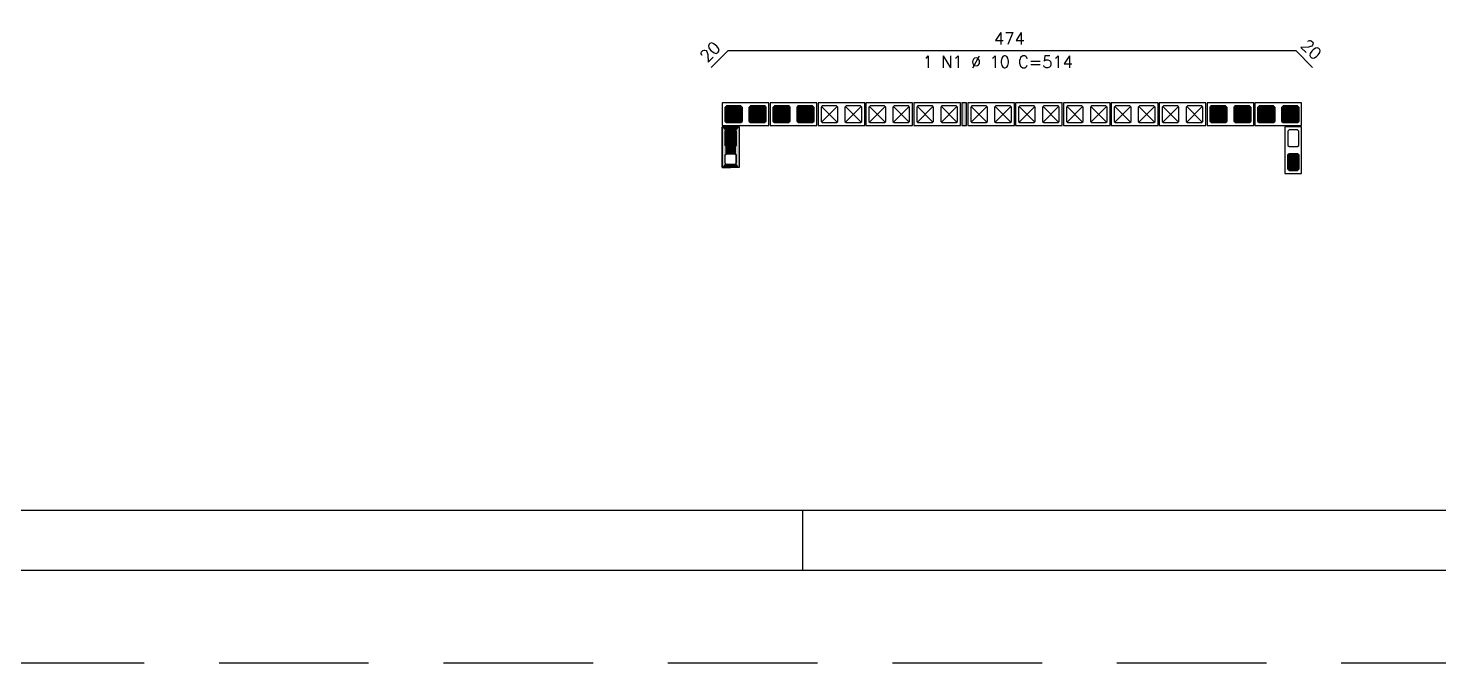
# Model space of a CAD drawing. Extents: x -1 to 122, y -1 to 61.
# Drawn here: x 22 to 45.56, y -1.45 to 9.16 of the extents above; entities that cross this region are included whole.
import ezdxf

# ---------------------------------------------------------------- set-up
doc = ezdxf.new("R2010")
doc.units = 0
doc.header["$MEASUREMENT"] = 0
doc.linetypes.add('ESTILO_TQS_0001', pattern=[0.45, 0.3, -0.15])
doc.linetypes.add('HIDDEN', pattern=[0.375, 0.25, -0.125])
doc.layers.get('0').update_dxf_attribs({"linetype": 'CONTINUOUS'})
doc.layers.get('Defpoints').update_dxf_attribs({"linetype": 'CONTINUOUS'})
for name, color, linetype in [('ARQ_FOLHA', 7, 'CONTINUOUS'), ('PENA_01', 1, 'CONTINUOUS'), ('PENA_02', 2, 'CONTINUOUS'), ('PENA_03', 3, 'CONTINUOUS'), ('PENA_05', 5, 'CONTINUOUS'), ('PENA_11', 252, 'CONTINUOUS'), ('PENA_21', 100, 'CONTINUOUS'), ('PENA_25', 210, 'CONTINUOUS')]:
    doc.layers.add(name, color=color, linetype=linetype)
doc.styles.get("Standard").update_dxf_attribs({"font": 'ROMANS.SHX'})

# ---------------------------------------------------------------- blocks, each defined once
blk = doc.blocks.new('FOLHA A1+1 - 1102 X 594')
at = {"layer": 'ARQ_FOLHA', "color": 1}
blk.add_line((-848.5, 10), (-848.5, 0), dxfattribs=at)
for points in [[(-1189, 0), (0, 0), (0, 594), (-1189, 594)], [(-1164, 10), (-10, 10), (-10, 584), (-1164, 584)]]:
    blk.add_lwpolyline(points, close=True, dxfattribs=at)
at = {"layer": 'Defpoints', "color": 8, "linetype": 'HIDDEN', "ltscale": 100}
blk.add_lwpolyline([(-1208.5, 609.5), (-1208.5, -15.5), (19.5, -15.5), (19.5, 609.5)], close=True, dxfattribs=at)

msp = doc.modelspace()

# ---------------------------------------------------------------- linework, layer by layer
at = {"layer": 'PENA_01', "linetype": 'Continuous'}
for p, q in [((33.654, 7.847), (33.914, 7.587)), ((33.914, 7.847), (33.654, 7.587)), ((34.314, 7.847), (34.054, 7.587)), ((34.054, 7.847), (34.314, 7.587)), ((34.454, 7.847), (34.714, 7.587)), ((34.714, 7.847), (34.454, 7.587)), ((35.114, 7.847), (34.854, 7.587)), ((34.854, 7.847), (35.114, 7.587)), ((35.254, 7.847), (35.514, 7.587)), ((35.514, 7.847), (35.254, 7.587)), ((35.914, 7.847), (35.654, 7.587)), ((35.654, 7.847), (35.914, 7.587)), ((36.054, 7.847), (36.314, 7.587)), ((36.314, 7.847), (36.054, 7.587)), ((36.714, 7.847), (36.454, 7.587)), ((36.454, 7.847), (36.714, 7.587)), ((36.854, 7.847), (37.114, 7.587)), ((37.114, 7.847), (36.854, 7.587)), ((37.514, 7.847), (37.254, 7.587)), ((37.254, 7.847), (37.514, 7.587)), ((37.754, 7.847), (38.014, 7.587)), ((38.014, 7.847), (37.754, 7.587)), ((38.414, 7.847), (38.154, 7.587)), ((38.154, 7.847), (38.414, 7.587)), ((38.554, 7.847), (38.814, 7.587)), ((38.814, 7.847), (38.554, 7.587)), ((39.214, 7.847), (38.954, 7.587)), ((38.954, 7.847), (39.214, 7.587)), ((39.354, 7.847), (39.614, 7.587)), ((39.614, 7.847), (39.354, 7.587)), ((40.014, 7.847), (39.754, 7.587)), ((39.754, 7.847), (40.014, 7.587)), ((40.154, 7.847), (40.414, 7.587)), ((40.414, 7.847), (40.154, 7.587)), ((40.814, 7.847), (40.554, 7.587)), ((40.554, 7.847), (40.814, 7.587)), ((40.954, 7.847), (41.214, 7.587)), ((41.214, 7.847), (40.954, 7.587)), ((41.614, 7.847), (41.354, 7.587)), ((41.354, 7.847), (41.614, 7.587)), ((41.754, 7.847), (42.014, 7.587)), ((42.014, 7.847), (41.754, 7.587)), ((42.414, 7.847), (42.154, 7.587)), ((42.154, 7.847), (42.414, 7.587)), ((42.554, 7.847), (42.814, 7.587)), ((42.814, 7.847), (42.554, 7.587)), ((43.214, 7.847), (42.954, 7.587)), ((42.954, 7.847), (43.214, 7.587))]:
    msp.add_line(p, q, dxfattribs=at)
for points in [[(33.644, 7.197), (33.644, 7.437), (33.664, 7.457), (33.804, 7.457), (33.824, 7.437), (33.824, 7.197), (33.804, 7.177), (33.664, 7.177), (33.644, 7.197)], [(43.064, 7.457), (43.044, 7.437), (43.044, 7.197), (43.064, 7.177), (43.204, 7.177), (43.224, 7.197), (43.224, 7.437), (43.204, 7.457), (43.064, 7.457)], [(33.644, 6.897), (33.644, 7.037), (33.664, 7.057), (33.804, 7.057), (33.824, 7.037), (33.824, 6.897), (33.804, 6.877), (33.664, 6.877), (33.644, 6.897)], [(43.064, 7.057), (43.044, 7.037), (43.044, 6.797), (43.064, 6.777), (43.204, 6.777), (43.224, 6.797), (43.224, 7.037), (43.204, 7.057), (43.064, 7.057)]]:
    msp.add_lwpolyline(points, dxfattribs=at)
at = {"layer": 'PENA_02', "linetype": 'Continuous'}
for points in [[(33.594, 7.527), (34.374, 7.527), (34.374, 7.907), (33.594, 7.907), (33.594, 7.527)], [(34.394, 7.527), (35.174, 7.527), (35.174, 7.907), (34.394, 7.907), (34.394, 7.527)], [(35.194, 7.527), (35.974, 7.527), (35.974, 7.907), (35.194, 7.907), (35.194, 7.527)], [(35.994, 7.527), (36.774, 7.527), (36.774, 7.907), (35.994, 7.907), (35.994, 7.527)], [(36.794, 7.527), (37.574, 7.527), (37.574, 7.907), (36.794, 7.907), (36.794, 7.527)], [(37.674, 7.907), (37.594, 7.907), (37.594, 7.527), (37.674, 7.527), (37.674, 7.907)], [(37.694, 7.527), (38.474, 7.527), (38.474, 7.907), (37.694, 7.907), (37.694, 7.527)], [(38.494, 7.527), (39.274, 7.527), (39.274, 7.907), (38.494, 7.907), (38.494, 7.527)], [(39.294, 7.527), (40.074, 7.527), (40.074, 7.907), (39.294, 7.907), (39.294, 7.527)], [(40.094, 7.527), (40.874, 7.527), (40.874, 7.907), (40.094, 7.907), (40.094, 7.527)], [(40.894, 7.527), (41.674, 7.527), (41.674, 7.907), (40.894, 7.907), (40.894, 7.527)], [(41.694, 7.527), (42.474, 7.527), (42.474, 7.907), (41.694, 7.907), (41.694, 7.527)], [(42.494, 7.527), (43.274, 7.527), (43.274, 7.907), (42.494, 7.907), (42.494, 7.527)], [(33.594, 6.827), (33.594, 7.507), (33.874, 7.507), (33.874, 6.827), (33.594, 6.827)], [(42.994, 7.507), (42.994, 6.727), (43.274, 6.727), (43.274, 7.507), (42.994, 7.507)]]:
    msp.add_lwpolyline(points, dxfattribs=at)
at = {"layer": 'PENA_02', "linetype": 'ESTILO_TQS_0001'}
for points in [[(33.644, 7.597), (33.664, 7.577), (33.904, 7.577), (33.924, 7.597), (33.924, 7.837), (33.904, 7.857), (33.664, 7.857), (33.644, 7.837), (33.644, 7.597)], [(34.044, 7.597), (34.064, 7.577), (34.304, 7.577), (34.324, 7.597), (34.324, 7.837), (34.304, 7.857), (34.064, 7.857), (34.044, 7.837), (34.044, 7.597)], [(34.444, 7.597), (34.464, 7.577), (34.704, 7.577), (34.724, 7.597), (34.724, 7.837), (34.704, 7.857), (34.464, 7.857), (34.444, 7.837), (34.444, 7.597)], [(34.844, 7.597), (34.864, 7.577), (35.104, 7.577), (35.124, 7.597), (35.124, 7.837), (35.104, 7.857), (34.864, 7.857), (34.844, 7.837), (34.844, 7.597)], [(35.244, 7.597), (35.264, 7.577), (35.504, 7.577), (35.524, 7.597), (35.524, 7.837), (35.504, 7.857), (35.264, 7.857), (35.244, 7.837), (35.244, 7.597)], [(35.644, 7.597), (35.664, 7.577), (35.904, 7.577), (35.924, 7.597), (35.924, 7.837), (35.904, 7.857), (35.664, 7.857), (35.644, 7.837), (35.644, 7.597)], [(36.044, 7.597), (36.064, 7.577), (36.304, 7.577), (36.324, 7.597), (36.324, 7.837), (36.304, 7.857), (36.064, 7.857), (36.044, 7.837), (36.044, 7.597)], [(36.444, 7.597), (36.464, 7.577), (36.704, 7.577), (36.724, 7.597), (36.724, 7.837), (36.704, 7.857), (36.464, 7.857), (36.444, 7.837), (36.444, 7.597)], [(36.844, 7.597), (36.864, 7.577), (37.104, 7.577), (37.124, 7.597), (37.124, 7.837), (37.104, 7.857), (36.864, 7.857), (36.844, 7.837), (36.844, 7.597)], [(37.244, 7.597), (37.264, 7.577), (37.504, 7.577), (37.524, 7.597), (37.524, 7.837), (37.504, 7.857), (37.264, 7.857), (37.244, 7.837), (37.244, 7.597)], [(37.744, 7.597), (37.764, 7.577), (38.004, 7.577), (38.024, 7.597), (38.024, 7.837), (38.004, 7.857), (37.764, 7.857), (37.744, 7.837), (37.744, 7.597)], [(38.144, 7.597), (38.164, 7.577), (38.404, 7.577), (38.424, 7.597), (38.424, 7.837), (38.404, 7.857), (38.164, 7.857), (38.144, 7.837), (38.144, 7.597)], [(38.544, 7.597), (38.564, 7.577), (38.804, 7.577), (38.824, 7.597), (38.824, 7.837), (38.804, 7.857), (38.564, 7.857), (38.544, 7.837), (38.544, 7.597)], [(38.944, 7.597), (38.964, 7.577), (39.204, 7.577), (39.224, 7.597), (39.224, 7.837), (39.204, 7.857), (38.964, 7.857), (38.944, 7.837), (38.944, 7.597)], [(39.344, 7.597), (39.364, 7.577), (39.604, 7.577), (39.624, 7.597), (39.624, 7.837), (39.604, 7.857), (39.364, 7.857), (39.344, 7.837), (39.344, 7.597)], [(39.744, 7.597), (39.764, 7.577), (40.004, 7.577), (40.024, 7.597), (40.024, 7.837), (40.004, 7.857), (39.764, 7.857), (39.744, 7.837), (39.744, 7.597)], [(40.144, 7.597), (40.164, 7.577), (40.404, 7.577), (40.424, 7.597), (40.424, 7.837), (40.404, 7.857), (40.164, 7.857), (40.144, 7.837), (40.144, 7.597)], [(40.544, 7.597), (40.564, 7.577), (40.804, 7.577), (40.824, 7.597), (40.824, 7.837), (40.804, 7.857), (40.564, 7.857), (40.544, 7.837), (40.544, 7.597)], [(40.944, 7.597), (40.964, 7.577), (41.204, 7.577), (41.224, 7.597), (41.224, 7.837), (41.204, 7.857), (40.964, 7.857), (40.944, 7.837), (40.944, 7.597)], [(41.344, 7.597), (41.364, 7.577), (41.604, 7.577), (41.624, 7.597), (41.624, 7.837), (41.604, 7.857), (41.364, 7.857), (41.344, 7.837), (41.344, 7.597)], [(41.744, 7.597), (41.764, 7.577), (42.004, 7.577), (42.024, 7.597), (42.024, 7.837), (42.004, 7.857), (41.764, 7.857), (41.744, 7.837), (41.744, 7.597)], [(42.144, 7.597), (42.164, 7.577), (42.404, 7.577), (42.424, 7.597), (42.424, 7.837), (42.404, 7.857), (42.164, 7.857), (42.144, 7.837), (42.144, 7.597)], [(42.544, 7.597), (42.564, 7.577), (42.804, 7.577), (42.824, 7.597), (42.824, 7.837), (42.804, 7.857), (42.564, 7.857), (42.544, 7.837), (42.544, 7.597)], [(42.944, 7.597), (42.964, 7.577), (43.204, 7.577), (43.224, 7.597), (43.224, 7.837), (43.204, 7.857), (42.964, 7.857), (42.944, 7.837), (42.944, 7.597)]]:
    msp.add_lwpolyline(points, dxfattribs=at)
at = {"layer": 'PENA_03', "linetype": 'Continuous'}
for points in [[(33.904, 7.857), (33.924, 7.837), (33.924, 7.597), (33.904, 7.577), (33.664, 7.577), (33.644, 7.597), (33.644, 7.837), (33.664, 7.857), (33.904, 7.857)], [(34.304, 7.857), (34.324, 7.837), (34.324, 7.597), (34.304, 7.577), (34.064, 7.577), (34.044, 7.597), (34.044, 7.837), (34.064, 7.857), (34.304, 7.857)], [(34.704, 7.857), (34.724, 7.837), (34.724, 7.597), (34.704, 7.577), (34.464, 7.577), (34.444, 7.597), (34.444, 7.837), (34.464, 7.857), (34.704, 7.857)], [(35.104, 7.857), (35.124, 7.837), (35.124, 7.597), (35.104, 7.577), (34.864, 7.577), (34.844, 7.597), (34.844, 7.837), (34.864, 7.857), (35.104, 7.857)], [(42.004, 7.857), (42.024, 7.837), (42.024, 7.597), (42.004, 7.577), (41.764, 7.577), (41.744, 7.597), (41.744, 7.837), (41.764, 7.857), (42.004, 7.857)], [(42.404, 7.857), (42.424, 7.837), (42.424, 7.597), (42.404, 7.577), (42.164, 7.577), (42.144, 7.597), (42.144, 7.837), (42.164, 7.857), (42.404, 7.857)], [(42.804, 7.857), (42.824, 7.837), (42.824, 7.597), (42.804, 7.577), (42.564, 7.577), (42.544, 7.597), (42.544, 7.837), (42.564, 7.857), (42.804, 7.857)], [(43.204, 7.857), (43.224, 7.837), (43.224, 7.597), (43.204, 7.577), (42.964, 7.577), (42.944, 7.597), (42.944, 7.837), (42.964, 7.857), (43.204, 7.857)], [(33.804, 7.457), (33.824, 7.437), (33.824, 7.197), (33.804, 7.177), (33.664, 7.177), (33.644, 7.197), (33.644, 7.437), (33.664, 7.457), (33.804, 7.457)], [(43.204, 7.057), (43.224, 7.037), (43.224, 6.797), (43.204, 6.777), (43.064, 6.777), (43.044, 6.797), (43.044, 7.037), (43.064, 7.057), (43.204, 7.057)]]:
    msp.add_lwpolyline(points, dxfattribs=at)
for centre in [(33.784, 7.717), (34.184, 7.717), (34.584, 7.717), (34.984, 7.717), (41.884, 7.717), (42.284, 7.717), (42.684, 7.717), (43.084, 7.717), (33.734, 7.317), (43.134, 6.917)]:
    msp.add_circle(centre, 0.04, dxfattribs=at)
for points in [[(33.824, 7.717), (33.764, 7.752), (33.746, 7.731)], [(33.824, 7.717), (33.746, 7.731), (33.746, 7.703)], [(33.824, 7.717), (33.746, 7.703), (33.764, 7.682)], [(33.824, 7.717), (33.791, 7.756), (33.764, 7.752)], [(33.824, 7.717), (33.764, 7.682), (33.791, 7.678)], [(33.824, 7.717), (33.815, 7.743), (33.791, 7.756)], [(33.824, 7.717), (33.791, 7.678), (33.815, 7.691)], [(33.824, 7.717), (33.815, 7.691), (33.824, 7.717)], [(34.224, 7.717), (34.164, 7.752), (34.146, 7.731)], [(34.224, 7.717), (34.146, 7.731), (34.146, 7.703)], [(34.224, 7.717), (34.146, 7.703), (34.164, 7.682)], [(34.224, 7.717), (34.191, 7.756), (34.164, 7.752)], [(34.224, 7.717), (34.164, 7.682), (34.191, 7.678)], [(34.224, 7.717), (34.215, 7.743), (34.191, 7.756)], [(34.224, 7.717), (34.191, 7.678), (34.215, 7.691)], [(34.224, 7.717), (34.215, 7.691), (34.224, 7.717)], [(34.624, 7.717), (34.564, 7.752), (34.546, 7.731)], [(34.624, 7.717), (34.546, 7.731), (34.546, 7.703)], [(34.624, 7.717), (34.546, 7.703), (34.564, 7.682)], [(34.624, 7.717), (34.591, 7.756), (34.564, 7.752)], [(34.624, 7.717), (34.564, 7.682), (34.591, 7.678)], [(34.624, 7.717), (34.615, 7.743), (34.591, 7.756)], [(34.624, 7.717), (34.591, 7.678), (34.615, 7.691)], [(34.624, 7.717), (34.615, 7.691), (34.624, 7.717)], [(35.024, 7.717), (34.964, 7.752), (34.946, 7.731)], [(35.024, 7.717), (34.946, 7.731), (34.946, 7.703)], [(35.024, 7.717), (34.946, 7.703), (34.964, 7.682)], [(35.024, 7.717), (34.991, 7.756), (34.964, 7.752)], [(35.024, 7.717), (34.964, 7.682), (34.991, 7.678)], [(35.024, 7.717), (35.015, 7.743), (34.991, 7.756)], [(35.024, 7.717), (34.991, 7.678), (35.015, 7.691)], [(35.024, 7.717), (35.015, 7.691), (35.024, 7.717)], [(41.924, 7.717), (41.864, 7.752), (41.846, 7.731)], [(41.924, 7.717), (41.846, 7.731), (41.846, 7.703)], [(41.924, 7.717), (41.846, 7.703), (41.864, 7.682)], [(41.924, 7.717), (41.891, 7.756), (41.864, 7.752)], [(41.924, 7.717), (41.864, 7.682), (41.891, 7.678)], [(41.924, 7.717), (41.915, 7.743), (41.891, 7.756)], [(41.924, 7.717), (41.891, 7.678), (41.915, 7.691)], [(41.924, 7.717), (41.915, 7.691), (41.924, 7.717)], [(42.324, 7.717), (42.264, 7.752), (42.246, 7.731)], [(42.324, 7.717), (42.246, 7.731), (42.246, 7.703)], [(42.324, 7.717), (42.246, 7.703), (42.264, 7.682)], [(42.324, 7.717), (42.291, 7.756), (42.264, 7.752)], [(42.324, 7.717), (42.264, 7.682), (42.291, 7.678)], [(42.324, 7.717), (42.315, 7.743), (42.291, 7.756)], [(42.324, 7.717), (42.291, 7.678), (42.315, 7.691)], [(42.324, 7.717), (42.315, 7.691), (42.324, 7.717)], [(42.724, 7.717), (42.664, 7.752), (42.646, 7.731)], [(42.724, 7.717), (42.646, 7.731), (42.646, 7.703)], [(42.724, 7.717), (42.646, 7.703), (42.664, 7.682)], [(42.724, 7.717), (42.691, 7.756), (42.664, 7.752)], [(42.724, 7.717), (42.664, 7.682), (42.691, 7.678)], [(42.724, 7.717), (42.715, 7.743), (42.691, 7.756)], [(42.724, 7.717), (42.691, 7.678), (42.715, 7.691)], [(42.724, 7.717), (42.715, 7.691), (42.724, 7.717)], [(43.124, 7.717), (43.064, 7.752), (43.046, 7.731)], [(43.124, 7.717), (43.046, 7.731), (43.046, 7.703)], [(43.124, 7.717), (43.046, 7.703), (43.064, 7.682)], [(43.124, 7.717), (43.091, 7.756), (43.064, 7.752)], [(43.124, 7.717), (43.064, 7.682), (43.091, 7.678)], [(43.124, 7.717), (43.115, 7.743), (43.091, 7.756)], [(43.124, 7.717), (43.091, 7.678), (43.115, 7.691)], [(43.124, 7.717), (43.115, 7.691), (43.124, 7.717)], [(33.774, 7.317), (33.714, 7.352), (33.696, 7.331)], [(33.774, 7.317), (33.696, 7.331), (33.696, 7.304)], [(33.774, 7.317), (33.696, 7.304), (33.714, 7.283)], [(33.774, 7.317), (33.741, 7.357), (33.714, 7.352)], [(33.774, 7.317), (33.714, 7.283), (33.741, 7.278)], [(33.774, 7.317), (33.765, 7.343), (33.741, 7.357)], [(33.774, 7.317), (33.741, 7.278), (33.765, 7.292)], [(33.774, 7.317), (33.765, 7.292), (33.774, 7.317)], [(43.174, 6.917), (43.114, 6.952), (43.096, 6.931)], [(43.174, 6.917), (43.096, 6.931), (43.096, 6.903)], [(43.174, 6.917), (43.096, 6.903), (43.114, 6.882)], [(43.174, 6.917), (43.141, 6.956), (43.114, 6.952)], [(43.174, 6.917), (43.114, 6.882), (43.141, 6.878)], [(43.174, 6.917), (43.165, 6.943), (43.141, 6.956)], [(43.174, 6.917), (43.141, 6.878), (43.165, 6.891)], [(43.174, 6.917), (43.165, 6.891), (43.174, 6.917)]]:
    msp.add_solid(points, dxfattribs=at)
at = {"layer": 'PENA_05', "linetype": 'Continuous'}
for p, q in [((33.411, 8.498), (33.694, 8.781)), ((33.694, 8.781), (43.174, 8.781)), ((43.174, 8.781), (43.457, 8.498))]:
    msp.add_line(p, q, dxfattribs=at)
at = {"layer": 'PENA_11', "linetype": 'Continuous'}
for points in [[(33.904, 7.857), (33.664, 7.577), (33.644, 7.597)], [(33.904, 7.857), (33.644, 7.597), (33.644, 7.837)], [(33.904, 7.857), (33.644, 7.837), (33.664, 7.857)], [(33.904, 7.857), (33.904, 7.577), (33.664, 7.577)], [(33.904, 7.857), (33.664, 7.857), (33.904, 7.857)], [(33.904, 7.857), (33.924, 7.837), (33.924, 7.597)], [(33.904, 7.857), (33.924, 7.597), (33.904, 7.577)], [(34.304, 7.857), (34.064, 7.577), (34.044, 7.597)], [(34.304, 7.857), (34.044, 7.597), (34.044, 7.837)], [(34.304, 7.857), (34.044, 7.837), (34.064, 7.857)], [(34.304, 7.857), (34.304, 7.577), (34.064, 7.577)], [(34.304, 7.857), (34.064, 7.857), (34.304, 7.857)], [(34.304, 7.857), (34.324, 7.837), (34.324, 7.597)], [(34.304, 7.857), (34.324, 7.597), (34.304, 7.577)], [(34.704, 7.857), (34.464, 7.577), (34.444, 7.597)], [(34.704, 7.857), (34.444, 7.597), (34.444, 7.837)], [(34.704, 7.857), (34.444, 7.837), (34.464, 7.857)], [(34.704, 7.857), (34.704, 7.577), (34.464, 7.577)], [(34.704, 7.857), (34.464, 7.857), (34.704, 7.857)], [(34.704, 7.857), (34.724, 7.837), (34.724, 7.597)], [(34.704, 7.857), (34.724, 7.597), (34.704, 7.577)], [(35.104, 7.857), (34.864, 7.577), (34.844, 7.597)], [(35.104, 7.857), (34.844, 7.597), (34.844, 7.837)], [(35.104, 7.857), (34.844, 7.837), (34.864, 7.857)], [(35.104, 7.857), (35.104, 7.577), (34.864, 7.577)], [(35.104, 7.857), (34.864, 7.857), (35.104, 7.857)], [(35.104, 7.857), (35.124, 7.837), (35.124, 7.597)], [(35.104, 7.857), (35.124, 7.597), (35.104, 7.577)], [(42.004, 7.857), (41.764, 7.577), (41.744, 7.597)], [(42.004, 7.857), (41.744, 7.597), (41.744, 7.837)], [(42.004, 7.857), (41.744, 7.837), (41.764, 7.857)], [(42.004, 7.857), (42.004, 7.577), (41.764, 7.577)], [(42.004, 7.857), (41.764, 7.857), (42.004, 7.857)], [(42.004, 7.857), (42.024, 7.837), (42.024, 7.597)], [(42.004, 7.857), (42.024, 7.597), (42.004, 7.577)], [(42.404, 7.857), (42.164, 7.577), (42.144, 7.597)], [(42.404, 7.857), (42.144, 7.597), (42.144, 7.837)], [(42.404, 7.857), (42.144, 7.837), (42.164, 7.857)], [(42.404, 7.857), (42.404, 7.577), (42.164, 7.577)], [(42.404, 7.857), (42.164, 7.857), (42.404, 7.857)], [(42.404, 7.857), (42.424, 7.837), (42.424, 7.597)], [(42.404, 7.857), (42.424, 7.597), (42.404, 7.577)], [(42.804, 7.857), (42.564, 7.577), (42.544, 7.597)], [(42.804, 7.857), (42.544, 7.597), (42.544, 7.837)], [(42.804, 7.857), (42.544, 7.837), (42.564, 7.857)], [(42.804, 7.857), (42.804, 7.577), (42.564, 7.577)], [(42.804, 7.857), (42.564, 7.857), (42.804, 7.857)], [(42.804, 7.857), (42.824, 7.837), (42.824, 7.597)], [(42.804, 7.857), (42.824, 7.597), (42.804, 7.577)], [(43.204, 7.857), (42.964, 7.577), (42.944, 7.597)], [(43.204, 7.857), (42.944, 7.597), (42.944, 7.837)], [(43.204, 7.857), (42.944, 7.837), (42.964, 7.857)], [(43.204, 7.857), (43.204, 7.577), (42.964, 7.577)], [(43.204, 7.857), (42.964, 7.857), (43.204, 7.857)], [(43.204, 7.857), (43.224, 7.837), (43.224, 7.597)], [(43.204, 7.857), (43.224, 7.597), (43.204, 7.577)], [(33.804, 7.457), (33.664, 7.177), (33.644, 7.197)], [(33.804, 7.457), (33.644, 7.197), (33.644, 7.437)], [(33.804, 7.457), (33.644, 7.437), (33.664, 7.457)], [(33.804, 7.457), (33.804, 7.177), (33.664, 7.177)], [(33.804, 7.457), (33.664, 7.457), (33.804, 7.457)], [(33.804, 7.457), (33.824, 7.437), (33.824, 7.197)], [(33.804, 7.457), (33.824, 7.197), (33.804, 7.177)], [(43.204, 7.057), (43.064, 6.777), (43.044, 6.797)], [(43.204, 7.057), (43.044, 6.797), (43.044, 7.037)], [(43.204, 7.057), (43.044, 7.037), (43.064, 7.057)], [(43.204, 7.057), (43.204, 6.777), (43.064, 6.777)], [(43.204, 7.057), (43.064, 7.057), (43.204, 7.057)], [(43.204, 7.057), (43.224, 7.037), (43.224, 6.797)], [(43.204, 7.057), (43.224, 6.797), (43.204, 6.777)]]:
    msp.add_solid(points, dxfattribs=at)
at = {"layer": 'PENA_21', "linetype": 'Continuous'}
for points in [[(33.734, 6.827), (33.734, 6.877), (33.664, 6.877), (33.644, 6.897), (33.644, 7.037), (33.664, 7.057), (33.734, 7.057), (33.734, 7.177), (33.664, 7.177), (33.644, 7.197), (33.644, 7.437), (33.664, 7.457), (33.734, 7.457), (33.734, 7.507), (33.594, 7.507), (33.594, 6.827), (33.734, 6.827)], [(33.734, 6.827), (33.734, 6.877), (33.804, 6.877), (33.824, 6.897), (33.824, 7.037), (33.804, 7.057), (33.734, 7.057), (33.734, 7.177), (33.804, 7.177), (33.824, 7.197), (33.824, 7.437), (33.804, 7.457), (33.734, 7.457), (33.734, 7.507), (33.874, 7.507), (33.874, 6.827), (33.734, 6.827)]]:
    msp.add_lwpolyline(points, dxfattribs=at)
for points in [[(33.734, 7.507), (33.594, 7.507), (33.664, 7.457)], [(33.664, 7.457), (33.594, 7.507), (33.644, 7.437)], [(33.594, 7.507), (33.644, 6.897), (33.644, 7.437)], [(33.594, 6.827), (33.644, 6.897), (33.594, 7.507)], [(33.644, 7.437), (33.644, 6.897), (33.644, 7.037)], [(33.644, 7.437), (33.644, 7.197), (33.644, 7.037)], [(33.734, 7.457), (33.734, 7.507), (33.664, 7.457)], [(33.804, 7.457), (33.734, 7.457), (33.874, 7.507)], [(33.734, 7.457), (33.734, 7.507), (33.874, 7.507)], [(33.824, 7.437), (33.804, 7.457), (33.874, 7.507)], [(33.824, 7.197), (33.874, 7.507), (33.824, 7.037)], [(33.824, 7.037), (33.874, 7.507), (33.824, 6.897)], [(33.874, 7.507), (33.874, 6.827), (33.824, 6.897)], [(33.824, 7.197), (33.824, 7.437), (33.874, 7.507)], [(33.664, 7.057), (33.644, 7.197), (33.644, 7.037)], [(33.664, 7.057), (33.664, 7.177), (33.644, 7.197)], [(33.734, 7.057), (33.664, 7.177), (33.664, 7.057)], [(33.734, 7.057), (33.734, 7.177), (33.664, 7.177)], [(33.734, 7.057), (33.804, 7.177), (33.804, 7.057)], [(33.734, 7.057), (33.734, 7.177), (33.804, 7.177)], [(33.804, 7.177), (33.824, 7.197), (33.804, 7.057)], [(33.804, 7.057), (33.824, 7.197), (33.824, 7.037)], [(33.664, 6.877), (33.644, 6.897), (33.594, 6.827)], [(33.664, 6.877), (33.594, 6.827), (33.734, 6.827)], [(33.664, 6.877), (33.734, 6.827), (33.734, 6.877)], [(33.874, 6.827), (33.734, 6.827), (33.804, 6.877)], [(33.804, 6.877), (33.734, 6.827), (33.734, 6.877)], [(33.824, 6.897), (33.874, 6.827), (33.804, 6.877)]]:
    msp.add_solid(points, dxfattribs=at)
at = {"layer": 'PENA_25', "linetype": 'Continuous'}
msp.add_lwpolyline([(37.674, 7.907), (37.594, 7.907), (37.594, 7.527), (37.674, 7.527), (37.674, 7.907)], dxfattribs=at)
for points in [[(37.674, 7.907), (37.594, 7.907), (37.594, 7.527)], [(37.674, 7.907), (37.594, 7.527), (37.674, 7.527)], [(37.674, 7.907), (37.674, 7.527), (37.674, 7.907)]]:
    msp.add_solid(points, dxfattribs=at)

# ---------------------------------------------------------------- block references
at = {"xscale": 0.09999999999999938, "yscale": 0.09999999999999938, "zscale": 0.09999999999999938}
msp.add_blockref('FOLHA A1+1 - 1102 X 594', (119.786, 0.1), dxfattribs=at)

# ---------------------------------------------------------------- texts
at = {"layer": 'PENA_03', "linetype": 'Continuous'}
for s, rotation, p in [('474', 0.0021, (38.134, 8.881)), ('20', 45, (33.34, 8.569)), ('20', 315, (43.244, 8.852))]:
    msp.add_text(s, height=0.2, rotation=rotation, dxfattribs=at).set_placement(p)
msp.add_text('1 N1 %%c 10 C=514', height=0.2, dxfattribs=at).set_placement((36.942, 8.492))

doc.saveas('drawing.dxf')
